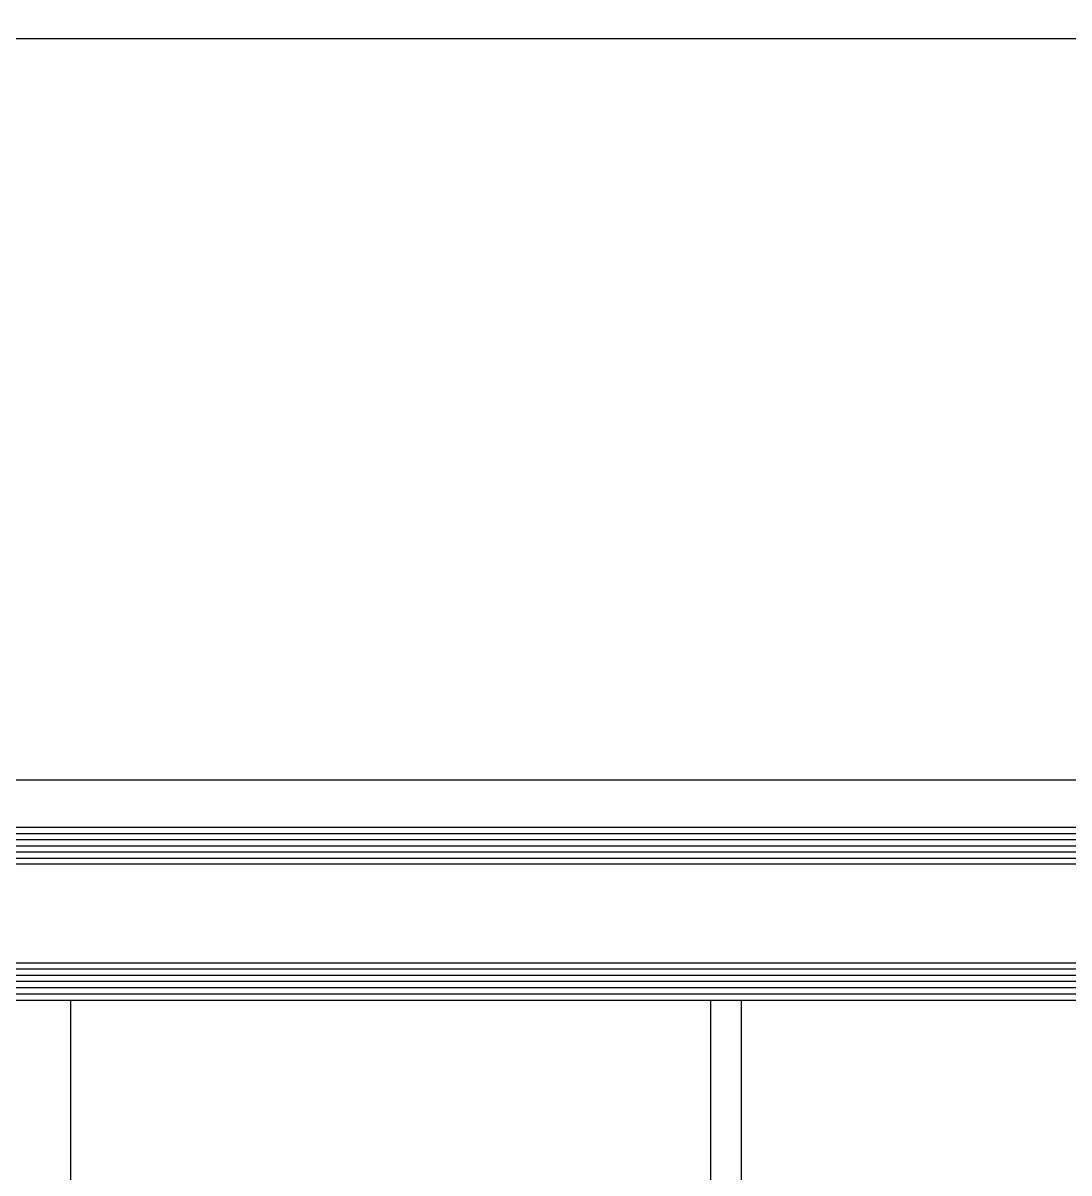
# Model space of a CAD drawing. Header units: inches. Extents: x 21 to 32698, y 13 to 3712.
# Drawn here: x 4580.98 to 4597.93, y 960.72 to 979.33 of the extents above; entities that cross this region are included whole.
import ezdxf

# ---------------------------------------------------------------- set-up
doc = ezdxf.new("R2010")
doc.units = ezdxf.units.IN
doc.header["$MEASUREMENT"] = 0
doc.set_wipeout_variables(frame=1)
for name, pattern in [('DASHDOT', [1, 0.5, -0.25, 0, -0.25]), ('DASHED2', [0.375, 0.25, -0.125]), ('HIDDEN', [9.525, 6.35, -3.175])]:
    doc.linetypes.add(name, pattern=pattern)
for name, color, linetype, lineweight in [('Z_MİM_-KM-GLAZ', 8, 'Continuous', 25), ('Z_MİM_-KM-IRON-09', 8, 'Continuous', 25), ('Z_MİM_-KM-IZO-THERMAL', 8, 'Continuous', 25), ('Z_MİM_-KM-IZO-THERMAL-ROCKWOOL', 8, 'BATTING', 25), ('Z_MİM_-KM-PAINT', 8, 'Continuous', 25), ('Z_MİM_-KM-STRS-HID', 8, 'HIDDEN', 25), ('Z_MİM_-KM-WALL-PLASTER', 8, 'Continuous', 25), ('Z_MİM_00', 8, 'Continuous', 25), ('Z_MİM_2-0', 8, 'Continuous', 25), ('Z_MİM_3-1', 8, 'DASHED2', 25), ('Z_MİM_ALUMINIUM', 8, 'Continuous', 25), ('Z_MİM_AX', 8, 'DASHDOT', 25), ('Z_MİM_KOLON-0.KAT', 8, 'Continuous', 25), ('Z_MİM_MYM_CAM', 8, 'Continuous', 25), ('Z_MİM_OL', 8, 'Continuous', 25)]:
    doc.layers.add(name, color=color, linetype=linetype, lineweight=lineweight)
doc.linetypes.add('BATTING', pattern='A,0.00254,-2.54,[134,ltypeshp.shx,S=2.54,R=0,X=-2.54,Y=0],-5.08,[134,ltypeshp.shx,S=2.54,R=180,X=2.54,Y=0],-2.54', length=10.16254)

# ---------------------------------------------------------------- blocks, each defined once
blk = doc.blocks.new('VD')
at = {"layer": 'Z_MİM_2-0', "extrusion": (0.950035, -0.312144, 0), "elevation": -4.98}
blk.add_lwpolyline([(10.18, 0), (15.15, 0)], dxfattribs=at)
at = {"layer": 'Z_MİM_2-0', "extrusion": (0.932972, 0.359948, 0), "elevation": 5.74}
blk.add_lwpolyline([(14.87, 0), (10.57, 0)], dxfattribs=at)
at = {"layer": 'Z_MİM_2-0'}
blk.add_lwpolyline([(-1.73, 13), (1.72, 13.58)], dxfattribs=at)
at = {"layer": 'Z_MİM_2-0', "extrusion": (0.164399, -0.986394, 0)}
for points, elevation in [([(-0.17, 0), (4.08, 0)], -11.73), ([(3.85, 0), (-0.4, 0)], -10.35), ([(3.62, 0), (-0.63, 0)], -8.97), ([(3.39, 0), (-0.86, 0)], -7.59), ([(3.16, 0), (-1.09, 0)], -6.21), ([(2.93, 0), (-1.32, 0)], -4.83), ([(2.7, 0), (-1.55, 0)], -3.44), ([(2.47, 0), (-1.79, 0)], -2.06)]:
    blk.add_lwpolyline(points, dxfattribs=dict(at, elevation=elevation))
at = {"layer": 'Z_MİM_2-0', "extrusion": (1, 0, 0)}
for points, elevation in [([(0.14, 0), (11.22, 0)], -1.55), ([(11.92, 0), (0.14, 0)], 1.55), ([(-2.72, 0), (-3.09, 0)], -0.45), ([(-3.09, 0), (-2.72, 0)], 0.45)]:
    blk.add_lwpolyline(points, dxfattribs=dict(at, elevation=elevation))
at = {"layer": 'Z_MİM_2-0', "extrusion": (0.065533, -0.99785, 0), "elevation": -0.9}
blk.add_lwpolyline([(-0.26, 0), (2.16, 0)], dxfattribs=at)
at = {"layer": 'Z_MİM_2-0', "extrusion": (0, 1, 0)}
for points, elevation in [([(4.1, 0), (-4.1, 0)], -0.06), ([(-0.45, 0), (0.45, 0)], -2.72)]:
    blk.add_lwpolyline(points, dxfattribs=dict(at, elevation=elevation))
at = {"layer": 'Z_MİM_2-0'}
for centre, start, end in [((-1.75, 0.14), 270, 0), ((1.75, 0.14), 180, 270)]:
    blk.add_arc(centre, 0.2, start, end, dxfattribs=at)
at = {"layer": 'Z_MİM_2-0', "extrusion": (0, 0, -1)}
for centre, radius, start, end in [((1.28, -0.06), 2.82, 290.351, 0), ((-1.28, -0.06), 2.82, 180, 249.649), ((0, 3.39), 6.5, 273.9761, 290.351), ((0, 3.39), 6.5, 249.649, 266.0239)]:
    blk.add_arc(centre, radius, start, end, dxfattribs=at)
at = {"layer": 'Z_MİM_3-1', "extrusion": (0.469472, -0.882948, 0)}
blk.add_lwpolyline([(-1.3, 0), (0, 0)], dxfattribs=at)
at = {"layer": 'Z_MİM_3-1', "extrusion": (-0.469472, -0.882948, 0), "elevation": 0}
blk.add_lwpolyline([(0, 0), (1.3, 0)], dxfattribs=at)
at = {"layer": 'Z_MİM_3-1'}
for points in [[(-2.2, -2.72), (-1.15, -0.61)], [(-0.64, -3.08), (-0.52, -0.61)], [(-0.47, -3.09), (-0.35, -0.61)], [(0.47, -3.09), (0.35, -0.61)], [(0.64, -3.08), (0.52, -0.61)], [(1.14, -0.61), (2.2, -2.72)]]:
    blk.add_lwpolyline(points, dxfattribs=at)
at = {"layer": 'Z_MİM_3-1', "extrusion": (0.998869, -0.047542, 0), "elevation": -1.06}
blk.add_lwpolyline([(-3.05, 0), (-0.66, 0)], dxfattribs=at)
at = {"layer": 'Z_MİM_3-1', "extrusion": (0, 1, 0), "elevation": -0.61}
blk.add_lwpolyline([(1.14, 0), (-1.15, 0)], dxfattribs=at)
at = {"layer": 'Z_MİM_3-1', "extrusion": (0.998869, 0.047542, 0), "elevation": 1.06}
blk.add_lwpolyline([(-3.05, 0), (-0.66, 0)], dxfattribs=at)
at = {"layer": 'Z_MİM_AX', "extrusion": (1, 0, 0), "elevation": 0}
blk.add_lwpolyline([(-7.11, 0), (19.94, 0)], dxfattribs=at)
blk = doc.blocks.new('*U81')
at = {"layer": 'Z_MİM_-KM-IRON-09'}
blk.add_lwpolyline([(0.4, 20), (0.4, 54.5), (5.4, 54.5), (5.4, 55), (-0.1, 55), (-0.1, 20), (0.4, 20)], dxfattribs=at)
at = {"layer": 'Z_MİM_OL', "yscale": 0.1, "zscale": 0.1}
for p, xscale in [((1.726, 54.506), 0.1), ((4.074, 54.506), -0.1)]:
    blk.add_blockref('VD', p, dxfattribs=dict(at, xscale=xscale))
blk = doc.blocks.new('*U219')
at = {"layer": 'Z_MİM_MYM_CAM'}
blk.add_line((211.17, 0), (-387.24, 0), dxfattribs=at)
for points in [[(211.17, 0), (-387.24, 0)], [(211.17, 0), (-387.24, 0)], [(-387.24, -1), (211.17, -1)], [(-387.24, -2), (211.17, -2)], [(-387.24, -3), (211.17, -3)], [(-387.24, -4), (211.17, -4)], [(-387.24, -5), (211.17, -5)], [(-387.24, -6), (211.17, -6)], [(-387.24, -22), (211.17, -22)], [(-387.24, -22), (211.17, -22)], [(211.17, -23), (-387.24, -23)], [(211.17, -24), (-387.24, -24)], [(211.17, -25), (-387.24, -25)], [(211.17, -26), (-387.24, -26)], [(211.17, -27), (-387.24, -27)], [(211.17, -28), (-387.24, -28)], [(211.17, -28), (-387.24, -28)]]:
    blk.add_lwpolyline(points, dxfattribs=at)
blk = doc.blocks.new('-KM-AL5 140_164')
blk.add_wipeout([(151.488, -34.02), (151.726, -15.48), (149.45, -15.45), (149.45, 7.15), (9.45, 7.15), (9.45, -15.45), (7.398, -15.45), (7.567, -34.061)])
at = {"layer": 'Z_MİM_ALUMINIUM', "elevation": 0.002}
for points in [[(15.193, -18.45), (143.83, -18.45)], [(16.713, -30.45), (142.175, -30.45)]]:
    blk.add_lwpolyline(points, dxfattribs=at)
at = {"layer": 'Z_MİM_KOLON-0.KAT', "xscale": 0.1, "yscale": 0.1, "zscale": 0.1, "rotation": 180}
blk.add_blockref('*U219', (104.107, -34.02), dxfattribs=at)

msp = doc.modelspace()

# ---------------------------------------------------------------- linework, layer by layer
at = {"layer": 'Z_MİM_-KM-IZO-THERMAL'}
msp.add_lwpolyline([(4654.257, 1293.058), (4654.257, 969.583), (3319.258, 969.583), (3319.258, 1624.583), (3029.258, 1624.583), (3029.258, 2594.584), (6844.258, 2594.584), (6844.258, 969.583), (5329.257, 969.583), (5329.257, 1293.058)], dxfattribs=at)
at = {"layer": 'Z_MİM_-KM-IZO-THERMAL-ROCKWOOL', "ltscale": 0.45}
msp.add_lwpolyline([(4649.257, 1293.058), (4649.257, 974.583), (3324.258, 974.583), (3324.258, 1629.583), (3034.258, 1629.583), (3034.258, 2589.584), (6839.258, 2589.584), (6839.258, 974.583), (5334.257, 974.583), (5334.257, 1293.058)], dxfattribs=at)
at = {"layer": 'Z_MİM_-KM-PAINT'}
msp.add_lwpolyline([(4657.257, 1293.058), (4657.257, 966.583), (3316.258, 966.583), (3316.258, 1621.583), (3026.258, 1621.583), (3026.258, 2597.584), (6847.258, 2597.584), (6847.258, 966.583), (5326.257, 966.583), (5326.257, 1293.058)], dxfattribs=at)
at = {"layer": 'Z_MİM_-KM-STRS-HID'}
msp.add_lwpolyline([(5401.757, 982.083), (5401.757, 702.083), (4581.757, 702.083), (4581.757, 982.083)], dxfattribs=at)
at = {"layer": 'Z_MİM_-KM-WALL-PLASTER'}
msp.add_lwpolyline([(4656.757, 1293.058), (4656.757, 967.083), (3316.758, 967.083), (3316.758, 1622.083), (3026.758, 1622.083), (3026.758, 2597.084), (6846.758, 2597.084), (6846.758, 967.083), (5326.757, 967.083), (5326.757, 1293.058)], dxfattribs=at)

# ---------------------------------------------------------------- block references
at = {"layer": 'Z_MİM_00'}
msp.add_blockref('*U81', (4592.22, 912.083), dxfattribs=at)

# ---------------------------------------------------------------- next in the draw order: block references
at = {"layer": 'Z_MİM_-KM-GLAZ'}
msp.add_blockref('-KM-AL5 140_164', (4467.307, 997.533), dxfattribs=at)

doc.saveas('drawing.dxf')
